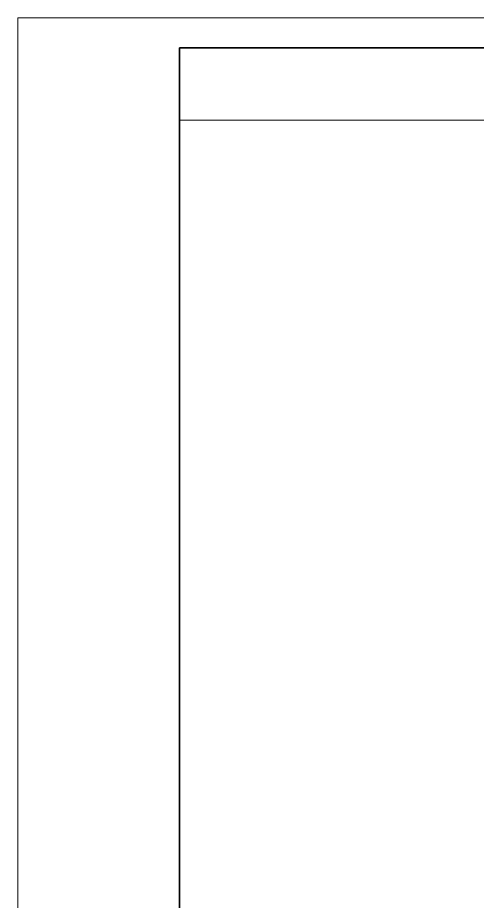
# Model space of a CAD drawing. Header units: millimetres. Extents: x 803 to 1266, y 444 to 714.
# Drawn here: x 802.6 to 871.1, y 582 to 713.7 of the extents above; entities that cross this region are included whole.
import ezdxf

# ---------------------------------------------------------------- set-up
doc = ezdxf.new("R2010")
doc.units = ezdxf.units.MM
doc.layers.add('layer 1', color=7, linetype='CONTINUOUS')

msp = doc.modelspace()

# ---------------------------------------------------------------- linework, layer by layer
at = {"layer": 'layer 1', "color": 1, "lineweight": 9}
for points in [[(802.632, 713.672), (802.632, 713.672), (802.632, 713.672), (802.632, 713.672)], [(802.632, 713.672), (802.632, 713.672), (802.632, 446.8), (802.632, 446.8)], [(1005.046, 713.672), (1005.046, 713.672), (802.632, 713.672), (802.632, 713.672)], [(826.729, 698.396), (826.729, 698.396), (884.562, 698.396), (884.562, 698.396)]]:
    msp.add_open_spline(points, degree=3, dxfattribs=at)
at = {"layer": 'layer 1', "lineweight": 35}
for points in [[(826.729, 709.179), (826.729, 709.179), (826.729, 709.179), (826.729, 709.179)], [(826.729, 709.179), (826.729, 709.179), (826.729, 451.293), (826.729, 451.293)], [(1000.226, 709.179), (1000.226, 709.179), (826.729, 709.179), (826.729, 709.179)]]:
    msp.add_open_spline(points, degree=3, dxfattribs=at)

doc.saveas('drawing.dxf')
